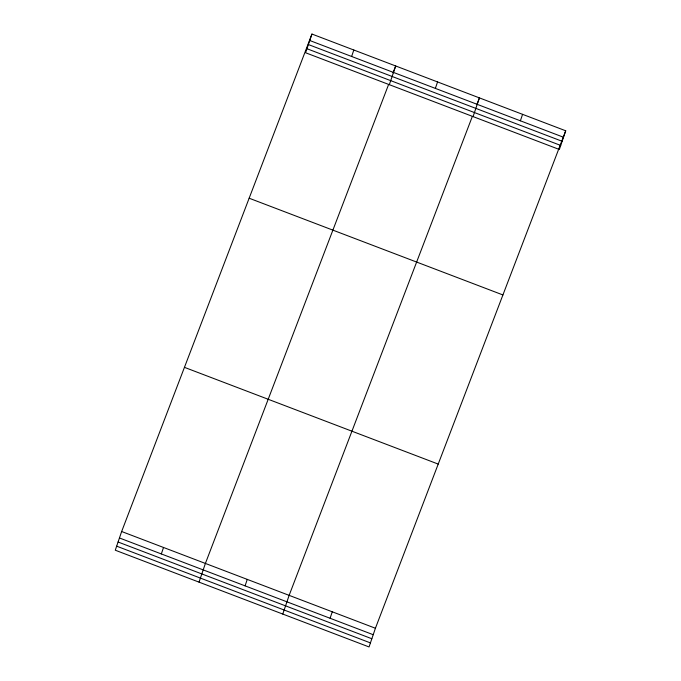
<?xml version="1.0" encoding="UTF-8"?>
<svg xmlns="http://www.w3.org/2000/svg" width="681" height="681" viewBox="0 0 681 681"><rect width="100%" height="100%" fill="white"/><g stroke="black" fill="none" stroke-linecap="round" stroke-linejoin="round"><path stroke-width="1.02" d="M121.652 531.512L115.285 550.214L369.051 646.95L375.418 628.248L565.715 130.786L311.949 34.05L121.652 531.512L375.418 628.248M311.949 34.05L305.582 52.752L559.348 149.488L565.715 130.786M161.329 553.934L163.525 547.473M351.626 56.472L353.822 50.011M199.031 582.136L205.398 563.434L388.587 84.538M389.328 84.674L395.695 65.972L393.073 72.816M245.066 585.856L247.263 579.395M435.363 88.394L437.56 81.933M282.768 614.058L289.136 595.356L472.333 116.46M473.065 116.596L479.433 97.894L476.819 104.738M330.081 618.263L332.277 611.802M520.378 120.801L522.574 114.34M309.753 40.511L563.519 137.247M308.374 44.546L562.14 141.282M306.961 48.717L560.727 145.445M249.152 198.214L502.918 294.95M184.449 367.348L438.215 464.084M119.456 537.973L373.222 634.709M118.077 542.008L371.843 638.744M116.664 546.171L370.43 642.907"/></g></svg>
